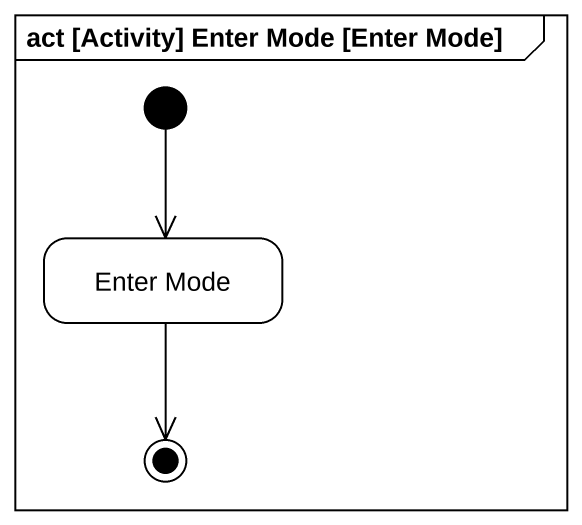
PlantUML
@startuml
mainframe act [Activity] Enter Mode [Enter Mode]
hide empty description
state "Enter Mode" as Enter_Mode
[*] --> Enter_Mode
Enter_Mode --> [*]
@enduml
